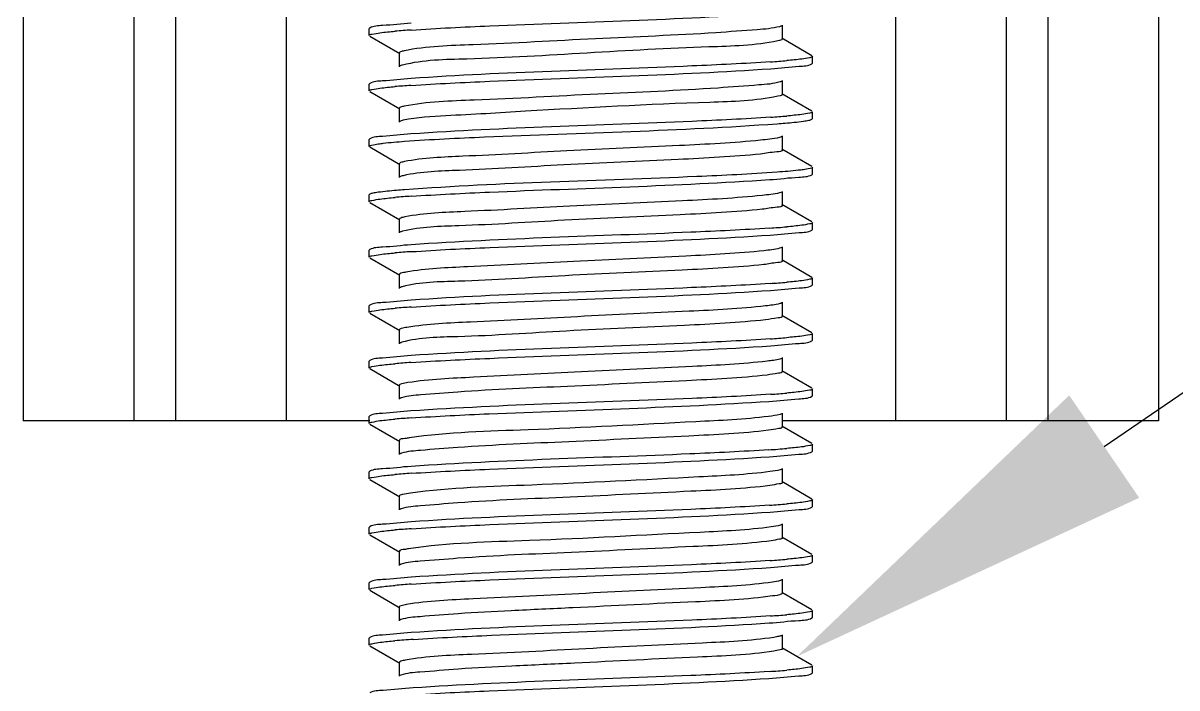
# Model space of a CAD drawing. Extents: x -409572 to -157272, y 600795 to 878326.
# Drawn here: x -397030.8 to -396720.7, y 819273.5 to 819452 of the extents above; entities that cross this region are included whole.
import ezdxf

# ---------------------------------------------------------------- set-up
doc = ezdxf.new("R2010")
doc.units = 0
doc.header["$LTSCALE"] = 1000
doc.header["$MEASUREMENT"] = 0
doc.layers.get('0').update_dxf_attribs({"linetype": 'CONTINUOUS'})

msp = doc.modelspace()

# ---------------------------------------------------------------- linework, layer by layer
at = {"linetype": 'CONTINUOUS'}
for p, q in [((-397030.76, 822308.34), (-397030.76, 819345.2)), ((-397000.99, 822308.34), (-397000.99, 819345.2)), ((-396989.83, 822308.34), (-396989.83, 819345.2)), ((-396960.07, 822308.34), (-396960.07, 819345.2)), ((-396796.35, 822308.34), (-396796.35, 819345.2)), ((-396766.59, 822308.34), (-396766.59, 819345.2)), ((-396755.43, 822308.34), (-396755.43, 819345.2)), ((-396725.66, 822308.34), (-396725.66, 819345.2)), ((-396826.73, 819447.74), (-396826.73, 819451.46)), ((-396937.6, 819450.69), (-396937.74, 819450.53)), ((-396937.74, 819448.67), (-396937.74, 819450.53)), ((-396937.74, 819448.67), (-396937.74, 819450.53)), ((-396937.6, 819448.51), (-396929.52, 819443.83)), ((-396818.82, 819443.25), (-396826.9, 819447.93)), ((-396827.52, 819447.33), (-396828, 819447.21)), ((-396929.69, 819444.02), (-396929.69, 819440.3)), ((-396818.68, 819441.23), (-396818.68, 819443.09)), ((-396818.68, 819441.23), (-396818.68, 819443.09)), ((-396818.82, 819441.07), (-396818.68, 819441.23)), ((-396937.6, 819435.81), (-396937.74, 819435.65)), ((-396937.74, 819433.79), (-396937.74, 819435.65)), ((-396937.74, 819433.79), (-396937.74, 819435.65)), ((-396826.73, 819432.86), (-396826.73, 819436.58)), ((-396937.6, 819433.62), (-396929.52, 819428.95)), ((-396827.35, 819432.49), (-396827.98, 819432.34)), ((-396818.82, 819428.37), (-396826.9, 819433.05)), ((-396929.69, 819429.14), (-396929.69, 819425.42)), ((-396818.82, 819426.18), (-396818.68, 819426.35)), ((-396818.68, 819426.35), (-396818.68, 819428.21)), ((-396818.68, 819426.35), (-396818.68, 819428.21)), ((-396937.6, 819420.93), (-396937.74, 819420.77)), ((-396937.74, 819418.9), (-396937.74, 819420.77)), ((-396937.74, 819418.9), (-396937.74, 819420.77)), ((-396826.73, 819417.97), (-396826.73, 819421.7)), ((-396937.6, 819418.74), (-396929.52, 819414.07)), ((-396818.82, 819413.49), (-396826.9, 819418.16)), ((-396929.69, 819414.25), (-396929.69, 819410.53)), ((-396818.82, 819411.3), (-396818.68, 819411.46)), ((-396818.68, 819411.46), (-396818.68, 819413.32)), ((-396818.68, 819411.46), (-396818.68, 819413.32)), ((-396937.6, 819406.05), (-396937.74, 819405.88)), ((-396937.74, 819404.02), (-396937.74, 819405.88)), ((-396937.74, 819404.02), (-396937.74, 819405.88)), ((-396826.73, 819403.09), (-396826.73, 819406.81)), ((-396937.6, 819403.86), (-396929.52, 819399.18)), ((-396818.82, 819398.6), (-396826.9, 819403.28)), ((-396929.69, 819399.37), (-396929.69, 819395.65)), ((-396818.68, 819396.58), (-396818.68, 819398.44)), ((-396818.68, 819396.58), (-396818.68, 819398.44)), ((-396818.82, 819396.42), (-396818.68, 819396.58)), ((-396937.6, 819391.16), (-396937.74, 819391)), ((-396937.74, 819389.14), (-396937.74, 819391)), ((-396937.74, 819389.14), (-396937.74, 819391)), ((-396826.73, 819388.21), (-396826.73, 819391.93)), ((-396937.6, 819388.98), (-396929.52, 819384.3)), ((-396818.82, 819383.72), (-396826.9, 819388.4)), ((-396929.69, 819384.49), (-396929.69, 819380.77)), ((-396818.68, 819381.7), (-396818.68, 819383.56)), ((-396818.68, 819381.7), (-396818.68, 819383.56)), ((-396818.82, 819381.53), (-396818.68, 819381.7)), ((-396826.73, 819373.33), (-396826.73, 819377.05)), ((-396937.6, 819376.28), (-396937.74, 819376.12)), ((-396937.74, 819374.26), (-396937.74, 819376.12)), ((-396937.74, 819374.26), (-396937.74, 819376.12)), ((-396937.6, 819374.09), (-396929.52, 819369.42)), ((-396818.82, 819368.84), (-396826.9, 819373.51)), ((-396929.69, 819369.6), (-396929.69, 819365.88)), ((-396818.68, 819366.81), (-396818.68, 819368.67)), ((-396818.68, 819366.81), (-396818.68, 819368.67)), ((-396818.82, 819366.65), (-396818.68, 819366.81)), ((-396937.6, 819361.4), (-396937.74, 819361.23)), ((-396937.74, 819359.37), (-396937.74, 819361.23)), ((-396937.74, 819359.37), (-396937.74, 819361.23)), ((-396826.73, 819358.44), (-396826.73, 819362.16)), ((-396937.6, 819359.21), (-396929.52, 819354.53)), ((-396818.82, 819353.95), (-396826.9, 819358.63)), ((-396929.69, 819354.72), (-396929.69, 819351)), ((-396818.82, 819351.77), (-396818.68, 819351.93)), ((-396818.68, 819351.93), (-396818.68, 819353.79)), ((-396818.68, 819351.93), (-396818.68, 819353.79)), ((-396937.6, 819346.51), (-396937.74, 819346.35)), ((-396937.74, 819344.49), (-396937.74, 819346.35)), ((-396937.74, 819344.49), (-396937.74, 819346.35)), ((-396826.73, 819343.56), (-396826.73, 819347.28)), ((-396937.6, 819345.2), (-397030.76, 819345.2)), ((-396937.6, 819344.33), (-396929.52, 819339.65)), ((-396725.66, 819345.2), (-396826.9, 819345.2)), ((-396818.82, 819339.07), (-396826.9, 819343.75)), ((-396929.69, 819339.84), (-396929.69, 819336.12)), ((-396818.82, 819336.89), (-396818.68, 819337.05)), ((-396818.68, 819337.05), (-396818.68, 819338.91)), ((-396818.68, 819337.05), (-396818.68, 819338.91)), ((-396937.6, 819331.63), (-396937.74, 819331.47)), ((-396937.74, 819329.61), (-396937.74, 819331.47)), ((-396937.74, 819329.61), (-396937.74, 819331.47)), ((-396826.73, 819328.68), (-396826.73, 819332.4)), ((-396937.6, 819329.44), (-396929.52, 819324.77)), ((-396818.82, 819324.19), (-396826.9, 819328.86)), ((-396929.69, 819324.96), (-396929.69, 819321.24)), ((-396818.68, 819322.17), (-396818.68, 819324.03)), ((-396818.68, 819322.17), (-396818.68, 819324.03)), ((-396818.82, 819322), (-396818.68, 819322.17)), ((-396937.6, 819316.75), (-396937.74, 819316.58)), ((-396937.74, 819314.72), (-396937.74, 819316.58)), ((-396937.74, 819314.72), (-396937.74, 819316.58)), ((-396826.73, 819313.79), (-396826.73, 819317.51)), ((-396937.6, 819314.56), (-396929.52, 819309.88)), ((-396818.82, 819309.31), (-396826.9, 819313.98)), ((-396929.69, 819310.07), (-396929.69, 819306.35)), ((-396818.68, 819307.28), (-396818.68, 819309.14)), ((-396818.68, 819307.28), (-396818.68, 819309.14)), ((-396818.82, 819307.12), (-396818.68, 819307.28)), ((-396826.73, 819298.91), (-396826.73, 819302.63)), ((-396937.6, 819301.86), (-396937.74, 819301.7)), ((-396937.74, 819299.84), (-396937.74, 819301.7)), ((-396937.74, 819299.84), (-396937.74, 819301.7)), ((-396937.6, 819299.68), (-396929.52, 819295)), ((-396818.82, 819294.42), (-396826.9, 819299.1)), ((-396929.69, 819295.19), (-396929.69, 819291.47)), ((-396818.68, 819292.4), (-396818.68, 819294.26)), ((-396818.68, 819292.4), (-396818.68, 819294.26)), ((-396929.22, 819291.79), (-396929.52, 819291.66)), ((-396818.82, 819292.24), (-396818.68, 819292.4)), ((-396937.6, 819286.98), (-396937.74, 819286.82)), ((-396937.74, 819284.96), (-396937.74, 819286.82)), ((-396937.74, 819284.96), (-396937.74, 819286.82)), ((-396826.73, 819284.03), (-396826.73, 819287.75)), ((-396937.6, 819284.79), (-396929.52, 819280.12)), ((-396818.82, 819279.54), (-396826.9, 819284.22)), ((-396929.69, 819280.31), (-396929.69, 819276.59)), ((-396818.82, 819277.35), (-396818.68, 819277.52)), ((-396818.68, 819277.52), (-396818.68, 819279.38)), ((-396818.68, 819277.52), (-396818.68, 819279.38)), ((-396929.25, 819276.89), (-396929.52, 819276.77))]:
    msp.add_line(p, q, dxfattribs=at)
msp.add_lwpolyline([(-396740.28, 819338.28), (-396297.63, 819640.6)])
for centre, radius, start, end in [((-396909.4, 819194.71), 256.01, 93.8318, 94.8034), ((-396847, 819696.78), 255.74, 273.8333, 274.8048), ((-396909.46, 819180.59), 255.25, 93.84, 94.8036), ((-396846.94, 819681.15), 254.99, 273.8425, 274.8038), ((-396909.38, 819149.83), 256.25, 93.8293, 94.8034), ((-396847.33, 819656.18), 259.8, 273.7884, 274.8061), ((-396909.37, 819134.84), 256.35, 93.8282, 94.8033), ((-396847.13, 819638.87), 257.36, 273.8148, 274.8057), ((-396909.39, 819120.28), 256.03, 93.8316, 94.8034), ((-396847.01, 819622.4), 255.77, 273.8328, 274.8049), ((-396909.45, 819106.15), 255.28, 93.8397, 94.8036), ((-396846.95, 819606.75), 255.01, 273.8424, 274.8038), ((-396909.43, 819090.97), 255.57, 93.8365, 94.8036), ((-396847.59, 819599.92), 263.08, 273.7545, 274.8058), ((-396909.38, 819075.42), 256.24, 93.8295, 94.8034), ((-396847.34, 819581.86), 259.9, 273.7874, 274.8061), ((-396909.37, 819060.42), 256.35, 93.8282, 94.8033), ((-396847.14, 819564.52), 257.43, 273.8141, 274.8057), ((-396909.39, 819045.85), 256.04, 93.8315, 94.8034), ((-396847.01, 819548.02), 255.81, 273.8323, 274.8049), ((-396908.7, 819022.22), 264.82, 93.7375, 94.8047), ((-396847.5, 819539.33), 262.03, 273.7646, 274.8065)]:
    msp.add_arc(centre, radius, start, end, dxfattribs=at)
for points, knots in [([(-396926.5, 819450.15), (-396919.45, 819450.63), (-396887.26, 819452.18), (-396855.02, 819452.92), (-396829.91, 819454.63)], [0, 0, 0, 0, 0.219209, 1, 1, 1, 1]), ([(-396926.48, 819452.01), (-396929.06, 819451.84), (-396932.66, 819451.34), (-396936.6, 819451.27), (-396937.6, 819450.69)], [0, 0, 0, 0, 0.69034, 1, 1, 1, 1]), ([(-396827.52, 819451.05), (-396829.46, 819450.53), (-396835.23, 819450.11), (-396851.67, 819448.84), (-396877.19, 819447.93), (-396905.02, 819446.19), (-396922.32, 819445.81), (-396928.41, 819444.55)], [0, 0, 0, 0, 0.059564, 0.170353, 0.490239, 0.815661, 1, 1, 1, 1]), ([(-396826.9, 819451.27), (-396826.98, 819451.23), (-396827.18, 819451.14), (-396827.4, 819451.08), (-396827.52, 819451.05)], [0, 0, 0, 0, 0.417288, 1, 1, 1, 1]), ([(-396937.74, 819448.67), (-396937.74, 819448.94), (-396936.31, 819449.12), (-396935.59, 819449.32), (-396934.87, 819449.41)], [0, 0, 0, 0, 0.271519, 1, 1, 1, 1]), ([(-396828, 819447.21), (-396834.05, 819445.95), (-396851.28, 819445.55), (-396879.09, 819444.03), (-396906.45, 819442.27), (-396923.21, 819442.15), (-396928.83, 819440.73)], [0, 0, 0, 0, 0.183514, 0.508051, 0.828043, 1, 1, 1, 1]), ([(-396826.74, 819447.74), (-396826.74, 819447.65), (-396827.06, 819447.45), (-396827.32, 819447.38), (-396827.52, 819447.33)], [0, 0, 0, 0, 0.313757, 1, 1, 1, 1]), ([(-396928.41, 819444.55), (-396928.73, 819444.48), (-396929.11, 819444.39), (-396929.68, 819444.16), (-396929.68, 819444.02)], [0, 0, 0, 0, 0.705452, 1, 1, 1, 1]), ([(-396818.68, 819443.09), (-396818.68, 819442.82), (-396820.1, 819442.64), (-396820.81, 819442.45), (-396821.53, 819442.35)], [0, 0, 0, 0, 0.271625, 1, 1, 1, 1]), ([(-396928.83, 819440.73), (-396928.97, 819440.7), (-396929.2, 819440.63), (-396929.43, 819440.54), (-396929.52, 819440.49)], [0, 0, 0, 0, 0.587032, 1, 1, 1, 1]), ([(-396926.55, 819435.26), (-396919.5, 819435.74), (-396887.26, 819437.3), (-396854.99, 819438.04), (-396829.86, 819439.75)], [0, 0, 0, 0, 0.219118, 1, 1, 1, 1]), ([(-396829.91, 819441.61), (-396836.96, 819441.13), (-396869.16, 819439.58), (-396901.39, 819438.84), (-396926.5, 819437.13)], [0, 0, 0, 0, 0.219183, 1, 1, 1, 1]), ([(-396829.86, 819439.75), (-396827.3, 819439.93), (-396823.72, 819440.42), (-396819.82, 819440.49), (-396818.82, 819441.07)], [0, 0, 0, 0, 0.690194, 1, 1, 1, 1]), ([(-396926.5, 819437.13), (-396929.07, 819436.95), (-396932.67, 819436.45), (-396936.6, 819436.39), (-396937.6, 819435.81)], [0, 0, 0, 0, 0.690307, 1, 1, 1, 1]), ([(-396827.35, 819436.21), (-396829.19, 819435.66), (-396834.83, 819435.28), (-396851.09, 819433.96), (-396876.68, 819433.08), (-396904.7, 819431.32), (-396922.19, 819430.94), (-396928.36, 819429.67)], [0, 0, 0, 0, 0.056727, 0.165723, 0.485276, 0.813183, 1, 1, 1, 1]), ([(-396826.9, 819436.39), (-396826.96, 819436.35), (-396827.11, 819436.29), (-396827.26, 819436.24), (-396827.35, 819436.21)], [0, 0, 0, 0, 0.430302, 1, 1, 1, 1]), ([(-396937.74, 819433.79), (-396937.74, 819434.06), (-396936.32, 819434.24), (-396935.6, 819434.43), (-396934.88, 819434.52)], [0, 0, 0, 0, 0.271583, 1, 1, 1, 1]), ([(-396826.74, 819432.86), (-396826.74, 819432.78), (-396826.98, 819432.6), (-396827.19, 819432.54), (-396827.35, 819432.49)], [0, 0, 0, 0, 0.324978, 1, 1, 1, 1]), ([(-396928.36, 819429.67), (-396928.7, 819429.61), (-396929.09, 819429.52), (-396929.68, 819429.28), (-396929.68, 819429.14)], [0, 0, 0, 0, 0.706285, 1, 1, 1, 1]), ([(-396827.98, 819432.34), (-396833.95, 819431.08), (-396856.74, 819430.51), (-396886.42, 819428.9), (-396913.84, 819427.22), (-396924.88, 819426.75), (-396928.63, 819425.9)], [0, 0, 0, 0, 0.181467, 0.673532, 0.885685, 1, 1, 1, 1]), ([(-396829.86, 819426.73), (-396836.91, 819426.25), (-396869.14, 819424.7), (-396901.41, 819423.95), (-396926.55, 819422.24)], [0, 0, 0, 0, 0.219053, 1, 1, 1, 1]), ([(-396818.68, 819428.21), (-396818.68, 819427.94), (-396820.1, 819427.76), (-396820.82, 819427.56), (-396821.53, 819427.47)], [0, 0, 0, 0, 0.271614, 1, 1, 1, 1]), ([(-396928.63, 819425.9), (-396928.81, 819425.85), (-396929.12, 819425.78), (-396929.41, 819425.67), (-396929.52, 819425.6)], [0, 0, 0, 0, 0.59783, 1, 1, 1, 1]), ([(-396928.29, 819420.26), (-396921.12, 819420.79), (-396887.75, 819422.41), (-396854.34, 819423.07), (-396828.19, 819424.99)], [0, 0, 0, 0, 0.215143, 1, 1, 1, 1]), ([(-396828.19, 819424.99), (-396827.47, 819425.04), (-396825.1, 819425.23), (-396822.74, 819425.44), (-396821.11, 819425.67)], [0, 0, 0, 0, 0.307391, 1, 1, 1, 1]), ([(-396821.11, 819425.67), (-396820.61, 819425.74), (-396819.85, 819425.87), (-396819.06, 819426.04), (-396818.82, 819426.18)], [0, 0, 0, 0, 0.643386, 1, 1, 1, 1]), ([(-396926.55, 819422.24), (-396929.11, 819422.07), (-396932.69, 819421.57), (-396936.6, 819421.5), (-396937.6, 819420.93)], [0, 0, 0, 0, 0.690231, 1, 1, 1, 1]), ([(-396935.33, 819419.58), (-396934.88, 819419.64), (-396932.54, 819419.93), (-396930.19, 819420.12), (-396928.29, 819420.26)], [0, 0, 0, 0, 0.191293, 1, 1, 1, 1]), ([(-396832.62, 819420.55), (-396839.86, 819419.83), (-396857.21, 819418.94), (-396883.91, 819417.8), (-396908.5, 819416.33), (-396923.16, 819415.83), (-396928.31, 819414.8)], [0, 0, 0, 0, 0.227541, 0.543602, 0.835698, 1, 1, 1, 1]), ([(-396826.9, 819421.51), (-396827.1, 819421.39), (-396829, 819420.88), (-396830.93, 819420.72), (-396832.62, 819420.55)], [0, 0, 0, 0, 0.122661, 1, 1, 1, 1]), ([(-396937.74, 819418.9), (-396937.74, 819419.14), (-396936.56, 819419.34), (-396935.94, 819419.5), (-396935.33, 819419.58)], [0, 0, 0, 0, 0.274522, 1, 1, 1, 1]), ([(-396826.74, 819417.97), (-396826.73, 819417.44), (-396829.77, 819417.43), (-396831.15, 819416.98), (-396832.62, 819416.83)], [0, 0, 0, 0, 0.265215, 1, 1, 1, 1]), ([(-396928.31, 819414.8), (-396928.66, 819414.73), (-396929.06, 819414.64), (-396929.68, 819414.4), (-396929.68, 819414.25)], [0, 0, 0, 0, 0.707378, 1, 1, 1, 1]), ([(-396832.62, 819416.83), (-396839.98, 819416.1), (-396857.6, 819415.2), (-396884.61, 819414.08), (-396909.17, 819412.49), (-396923.72, 819412.15), (-396928.66, 819411.01)], [0, 0, 0, 0, 0.230468, 0.550002, 0.841978, 1, 1, 1, 1]), ([(-396928.66, 819411.01), (-396928.83, 819410.97), (-396929.13, 819410.89), (-396929.42, 819410.78), (-396929.52, 819410.72)], [0, 0, 0, 0, 0.596305, 1, 1, 1, 1]), ([(-396828.19, 819411.97), (-396835.37, 819411.44), (-396868.74, 819409.81), (-396902.15, 819409.16), (-396928.29, 819407.24)], [0, 0, 0, 0, 0.215512, 1, 1, 1, 1]), ([(-396830.16, 819409.97), (-396827.54, 819410.14), (-396823.86, 819410.65), (-396819.84, 819410.71), (-396818.82, 819411.3)], [0, 0, 0, 0, 0.690713, 1, 1, 1, 1]), ([(-396821.11, 819412.64), (-396821.56, 819412.58), (-396823.92, 819412.29), (-396826.28, 819412.11), (-396828.19, 819411.97)], [0, 0, 0, 0, 0.19142, 1, 1, 1, 1]), ([(-396818.68, 819413.32), (-396818.68, 819413.09), (-396819.87, 819412.89), (-396820.5, 819412.73), (-396821.11, 819412.64)], [0, 0, 0, 0, 0.274354, 1, 1, 1, 1]), ([(-396926.49, 819405.5), (-396919.47, 819405.98), (-396887.36, 819407.53), (-396855.21, 819408.28), (-396830.16, 819409.97)], [0, 0, 0, 0, 0.218853, 1, 1, 1, 1]), ([(-396937.74, 819404.02), (-396937.74, 819404.29), (-396936.31, 819404.47), (-396935.59, 819404.67), (-396934.87, 819404.76)], [0, 0, 0, 0, 0.271499, 1, 1, 1, 1]), ([(-396935.33, 819406.56), (-396935.83, 819406.49), (-396936.58, 819406.36), (-396937.36, 819406.18), (-396937.6, 819406.05)], [0, 0, 0, 0, 0.643038, 1, 1, 1, 1]), ([(-396928.29, 819407.24), (-396929.01, 819407.18), (-396931.36, 819407), (-396933.71, 819406.79), (-396935.33, 819406.56)], [0, 0, 0, 0, 0.307528, 1, 1, 1, 1]), ([(-396832.15, 819405.72), (-396839.27, 819404.98), (-396856.52, 819404.1), (-396883.2, 819402.93), (-396908.02, 819401.49), (-396922.89, 819400.96), (-396928.17, 819399.95)], [0, 0, 0, 0, 0.223225, 0.538318, 0.832334, 1, 1, 1, 1]), ([(-396826.9, 819406.62), (-396827.09, 819406.51), (-396828.83, 819406.03), (-396830.6, 819405.88), (-396832.15, 819405.72)], [0, 0, 0, 0, 0.124823, 1, 1, 1, 1]), ([(-396832.15, 819402), (-396839.48, 819401.24), (-396857.21, 819400.34), (-396884.44, 819399.22), (-396909.2, 819397.56), (-396923.89, 819397.31), (-396928.79, 819396.09)], [0, 0, 0, 0, 0.228361, 0.549652, 0.8435, 1, 1, 1, 1]), ([(-396826.73, 819403.09), (-396826.73, 819402.6), (-396829.52, 819402.54), (-396830.8, 819402.13), (-396832.15, 819402)], [0, 0, 0, 0, 0.265945, 1, 1, 1, 1]), ([(-396928.17, 819399.95), (-396928.56, 819399.87), (-396928.99, 819399.77), (-396929.68, 819399.53), (-396929.68, 819399.37)], [0, 0, 0, 0, 0.710122, 1, 1, 1, 1]), ([(-396818.68, 819398.44), (-396818.68, 819398.17), (-396820.11, 819397.99), (-396820.84, 819397.79), (-396821.56, 819397.7)], [0, 0, 0, 0, 0.271419, 1, 1, 1, 1]), ([(-396928.79, 819396.09), (-396928.94, 819396.06), (-396929.19, 819395.99), (-396929.43, 819395.89), (-396929.52, 819395.84)], [0, 0, 0, 0, 0.588945, 1, 1, 1, 1]), ([(-396830.16, 819396.94), (-396837.22, 819396.47), (-396869.33, 819394.93), (-396901.48, 819394.18), (-396926.49, 819392.48)], [0, 0, 0, 0, 0.220125, 1, 1, 1, 1]), ([(-396830.01, 819395.09), (-396827.42, 819395.27), (-396823.79, 819395.77), (-396819.83, 819395.84), (-396818.82, 819396.42)], [0, 0, 0, 0, 0.690466, 1, 1, 1, 1]), ([(-396926.49, 819392.48), (-396929.06, 819392.3), (-396932.67, 819391.81), (-396936.6, 819391.74), (-396937.6, 819391.16)], [0, 0, 0, 0, 0.69033, 1, 1, 1, 1]), ([(-396926.48, 819390.62), (-396919.45, 819391.1), (-396887.29, 819392.65), (-396855.09, 819393.39), (-396830.01, 819395.09)], [0, 0, 0, 0, 0.219119, 1, 1, 1, 1]), ([(-396937.74, 819389.14), (-396937.74, 819389.41), (-396936.31, 819389.59), (-396935.59, 819389.78), (-396934.86, 819389.88)], [0, 0, 0, 0, 0.271491, 1, 1, 1, 1]), ([(-396831.7, 819390.88), (-396838.67, 819390.13), (-396855.73, 819389.27), (-396882.29, 819388.08), (-396907.34, 819386.68), (-396922.45, 819386.08), (-396927.91, 819385.11)], [0, 0, 0, 0, 0.218113, 0.531271, 0.827228, 1, 1, 1, 1]), ([(-396826.9, 819391.74), (-396827.08, 819391.64), (-396828.66, 819391.18), (-396830.28, 819391.03), (-396831.7, 819390.88)], [0, 0, 0, 0, 0.127123, 1, 1, 1, 1]), ([(-396831.7, 819387.16), (-396838.99, 819386.38), (-396856.8, 819385.48), (-396884.23, 819384.36), (-396909.19, 819382.62), (-396924.02, 819382.47), (-396928.89, 819381.18)], [0, 0, 0, 0, 0.225996, 0.548844, 0.844625, 1, 1, 1, 1]), ([(-396826.73, 819388.21), (-396826.73, 819387.75), (-396829.28, 819387.66), (-396830.46, 819387.29), (-396831.7, 819387.16)], [0, 0, 0, 0, 0.266757, 1, 1, 1, 1]), ([(-396927.91, 819385.11), (-396928.36, 819385.03), (-396928.86, 819384.92), (-396929.68, 819384.67), (-396929.69, 819384.49)], [0, 0, 0, 0, 0.714571, 1, 1, 1, 1]), ([(-396818.68, 819383.56), (-396818.68, 819383.29), (-396820.1, 819383.11), (-396820.82, 819382.91), (-396821.54, 819382.82)], [0, 0, 0, 0, 0.271559, 1, 1, 1, 1]), ([(-396928.89, 819381.18), (-396929.02, 819381.15), (-396929.23, 819381.09), (-396929.44, 819381), (-396929.52, 819380.96)], [0, 0, 0, 0, 0.582235, 1, 1, 1, 1]), ([(-396926.5, 819375.74), (-396919.45, 819376.21), (-396887.26, 819377.77), (-396855.02, 819378.51), (-396829.91, 819380.22)], [0, 0, 0, 0, 0.219209, 1, 1, 1, 1]), ([(-396830.01, 819382.07), (-396837.06, 819381.59), (-396869.22, 819380.05), (-396901.42, 819379.3), (-396926.48, 819377.6)], [0, 0, 0, 0, 0.219548, 1, 1, 1, 1]), ([(-396829.91, 819380.22), (-396827.34, 819380.39), (-396823.74, 819380.89), (-396819.82, 819380.96), (-396818.82, 819381.53)], [0, 0, 0, 0, 0.690293, 1, 1, 1, 1]), ([(-396926.48, 819377.6), (-396929.06, 819377.42), (-396932.66, 819376.92), (-396936.6, 819376.86), (-396937.6, 819376.28)], [0, 0, 0, 0, 0.69034, 1, 1, 1, 1]), ([(-396826.9, 819376.86), (-396827.06, 819376.76), (-396828.5, 819376.33), (-396829.98, 819376.19), (-396831.26, 819376.05)], [0, 0, 0, 0, 0.129618, 1, 1, 1, 1]), ([(-396937.74, 819374.26), (-396937.74, 819374.53), (-396936.31, 819374.7), (-396935.59, 819374.9), (-396934.87, 819374.99)], [0, 0, 0, 0, 0.271518, 1, 1, 1, 1]), ([(-396831.26, 819376.05), (-396838.08, 819375.28), (-396854.94, 819374.43), (-396881.38, 819373.22), (-396906.64, 819371.86), (-396921.99, 819371.21), (-396927.64, 819370.28)], [0, 0, 0, 0, 0.213019, 0.524248, 0.822139, 1, 1, 1, 1]), ([(-396831.26, 819372.32), (-396838.51, 819371.51), (-396856.37, 819370.62), (-396883.98, 819369.51), (-396909.14, 819367.69), (-396924.12, 819367.63), (-396928.98, 819366.28)], [0, 0, 0, 0, 0.223404, 0.547643, 0.845414, 1, 1, 1, 1]), ([(-396826.73, 819373.33), (-396826.73, 819372.91), (-396829.04, 819372.78), (-396830.13, 819372.45), (-396831.26, 819372.32)], [0, 0, 0, 0, 0.267771, 1, 1, 1, 1]), ([(-396927.64, 819370.28), (-396928.15, 819370.19), (-396928.71, 819370.06), (-396929.68, 819369.81), (-396929.69, 819369.6)], [0, 0, 0, 0, 0.718256, 1, 1, 1, 1]), ([(-396818.68, 819368.67), (-396818.68, 819368.41), (-396820.1, 819368.23), (-396820.81, 819368.03), (-396821.53, 819367.94)], [0, 0, 0, 0, 0.271624, 1, 1, 1, 1]), ([(-396928.98, 819366.28), (-396929.08, 819366.25), (-396929.27, 819366.19), (-396929.45, 819366.11), (-396929.52, 819366.07)], [0, 0, 0, 0, 0.57614, 1, 1, 1, 1]), ([(-396926.55, 819360.85), (-396919.49, 819361.33), (-396887.26, 819362.88), (-396854.99, 819363.62), (-396829.86, 819365.34)], [0, 0, 0, 0, 0.219123, 1, 1, 1, 1]), ([(-396829.91, 819367.2), (-396836.96, 819366.72), (-396869.16, 819365.17), (-396901.39, 819364.42), (-396926.5, 819362.71)], [0, 0, 0, 0, 0.219191, 1, 1, 1, 1]), ([(-396829.86, 819365.34), (-396827.3, 819365.51), (-396823.72, 819366.01), (-396819.82, 819366.08), (-396818.82, 819366.65)], [0, 0, 0, 0, 0.690195, 1, 1, 1, 1]), ([(-396926.5, 819362.71), (-396929.07, 819362.54), (-396932.67, 819362.04), (-396936.6, 819361.97), (-396937.6, 819361.4)], [0, 0, 0, 0, 0.690309, 1, 1, 1, 1]), ([(-396830.85, 819361.21), (-396837.5, 819360.43), (-396854.17, 819359.6), (-396880.46, 819358.37), (-396905.93, 819357.03), (-396921.51, 819356.34), (-396927.34, 819355.44)], [0, 0, 0, 0, 0.207939, 0.517244, 0.817064, 1, 1, 1, 1]), ([(-396826.9, 819361.97), (-396827.05, 819361.89), (-396828.35, 819361.48), (-396829.69, 819361.35), (-396830.85, 819361.21)], [0, 0, 0, 0, 0.132296, 1, 1, 1, 1]), ([(-396937.74, 819359.37), (-396937.74, 819359.64), (-396936.32, 819359.82), (-396935.6, 819360.02), (-396934.88, 819360.11)], [0, 0, 0, 0, 0.271581, 1, 1, 1, 1]), ([(-396826.73, 819358.44), (-396826.73, 819358.06), (-396828.82, 819357.9), (-396829.82, 819357.61), (-396830.85, 819357.49)], [0, 0, 0, 0, 0.268974, 1, 1, 1, 1]), ([(-396927.34, 819355.44), (-396927.93, 819355.35), (-396928.55, 819355.2), (-396929.68, 819354.95), (-396929.69, 819354.72)], [0, 0, 0, 0, 0.721341, 1, 1, 1, 1]), ([(-396830.85, 819357.49), (-396838.04, 819356.64), (-396855.95, 819355.81), (-396883.64, 819354.42), (-396907.48, 819353.47), (-396922.28, 819352.26), (-396927.37, 819351.87), (-396929.05, 819351.37)], [0, 0, 0, 0, 0.220594, 0.546057, 0.845846, 0.946724, 1, 1, 1, 1]), ([(-396829.86, 819352.32), (-396836.91, 819351.84), (-396869.14, 819350.28), (-396901.41, 819349.54), (-396926.55, 819347.83)], [0, 0, 0, 0, 0.219054, 1, 1, 1, 1]), ([(-396818.68, 819353.79), (-396818.68, 819353.52), (-396820.1, 819353.34), (-396820.82, 819353.15), (-396821.53, 819353.06)], [0, 0, 0, 0, 0.271616, 1, 1, 1, 1]), ([(-396929.05, 819351.37), (-396929.14, 819351.35), (-396929.3, 819351.29), (-396929.46, 819351.23), (-396929.52, 819351.19)], [0, 0, 0, 0, 0.570618, 1, 1, 1, 1]), ([(-396926.53, 819345.97), (-396919.54, 819346.44), (-396887.48, 819347.99), (-396855.39, 819348.75), (-396830.36, 819350.42)], [0, 0, 0, 0, 0.218385, 1, 1, 1, 1]), ([(-396830.36, 819350.42), (-396827.69, 819350.6), (-396823.94, 819351.12), (-396819.86, 819351.17), (-396818.82, 819351.77)], [0, 0, 0, 0, 0.691024, 1, 1, 1, 1]), ([(-396926.55, 819347.83), (-396929.11, 819347.65), (-396932.69, 819347.16), (-396936.6, 819347.09), (-396937.6, 819346.51)], [0, 0, 0, 0, 0.690234, 1, 1, 1, 1]), ([(-396830.45, 819346.37), (-396836.95, 819345.57), (-396858.53, 819344.54), (-396890.68, 819342.72), (-396916.46, 819342.13), (-396927.02, 819340.6)], [0, 0, 0, 0, 0.202876, 0.669154, 1, 1, 1, 1]), ([(-396826.9, 819347.09), (-396827.04, 819347.01), (-396828.2, 819346.63), (-396829.41, 819346.5), (-396830.45, 819346.37)], [0, 0, 0, 0, 0.135193, 1, 1, 1, 1]), ([(-396937.74, 819344.49), (-396937.74, 819344.76), (-396936.32, 819344.94), (-396935.6, 819345.13), (-396934.88, 819345.23)], [0, 0, 0, 0, 0.271558, 1, 1, 1, 1]), ([(-396830.45, 819342.65), (-396837.57, 819341.78), (-396855.51, 819340.96), (-396883.33, 819339.54), (-396907.41, 819338.6), (-396922.33, 819337.36), (-396927.44, 819336.98), (-396929.1, 819336.47)], [0, 0, 0, 0, 0.217625, 0.544216, 0.8461, 0.947285, 1, 1, 1, 1]), ([(-396826.73, 819343.56), (-396826.73, 819343.21), (-396828.6, 819343.03), (-396829.52, 819342.77), (-396830.45, 819342.65)], [0, 0, 0, 0, 0.270415, 1, 1, 1, 1]), ([(-396927.02, 819340.6), (-396927.41, 819340.55), (-396928.16, 819340.33), (-396929.68, 819340.38), (-396929.69, 819339.84)], [0, 0, 0, 0, 0.421667, 1, 1, 1, 1]), ([(-396929.1, 819336.47), (-396929.18, 819336.45), (-396929.33, 819336.4), (-396929.47, 819336.34), (-396929.52, 819336.31)], [0, 0, 0, 0, 0.565619, 1, 1, 1, 1]), ([(-396830.36, 819337.4), (-396837.43, 819336.93), (-396869.49, 819335.39), (-396901.59, 819334.64), (-396926.53, 819332.94)], [0, 0, 0, 0, 0.220924, 1, 1, 1, 1]), ([(-396830.17, 819335.55), (-396827.54, 819335.73), (-396823.86, 819336.24), (-396819.84, 819336.3), (-396818.82, 819336.89)], [0, 0, 0, 0, 0.690723, 1, 1, 1, 1]), ([(-396818.68, 819338.91), (-396818.68, 819338.63), (-396820.13, 819338.46), (-396820.87, 819338.26), (-396821.6, 819338.16)], [0, 0, 0, 0, 0.271198, 1, 1, 1, 1]), ([(-396926.49, 819331.09), (-396919.47, 819331.56), (-396887.37, 819333.11), (-396855.22, 819333.86), (-396830.17, 819335.55)], [0, 0, 0, 0, 0.218842, 1, 1, 1, 1]), ([(-396937.74, 819329.61), (-396937.74, 819329.88), (-396936.31, 819330.06), (-396935.59, 819330.25), (-396934.87, 819330.35)], [0, 0, 0, 0, 0.2715, 1, 1, 1, 1]), ([(-396926.53, 819332.94), (-396929.09, 819332.77), (-396932.69, 819332.27), (-396936.6, 819332.2), (-396937.6, 819331.63)], [0, 0, 0, 0, 0.690263, 1, 1, 1, 1]), ([(-396830.08, 819331.54), (-396836.41, 819330.72), (-396857.79, 819329.71), (-396889.95, 819327.9), (-396915.9, 819327.24), (-396926.68, 819325.77)], [0, 0, 0, 0, 0.197813, 0.662661, 1, 1, 1, 1]), ([(-396826.9, 819332.21), (-396827.03, 819332.13), (-396828.07, 819331.78), (-396829.15, 819331.66), (-396830.08, 819331.54)], [0, 0, 0, 0, 0.13831, 1, 1, 1, 1]), ([(-396830.08, 819327.82), (-396837.12, 819326.9), (-396855.07, 819326.12), (-396883.01, 819324.66), (-396907.32, 819323.74), (-396922.36, 819322.47), (-396927.5, 819322.1), (-396929.15, 819321.58)], [0, 0, 0, 0, 0.214495, 0.542113, 0.846143, 0.947723, 1, 1, 1, 1]), ([(-396826.73, 819328.68), (-396826.73, 819328.36), (-396828.4, 819328.16), (-396829.24, 819327.93), (-396830.08, 819327.82)], [0, 0, 0, 0, 0.272046, 1, 1, 1, 1]), ([(-396926.68, 819325.77), (-396927.43, 819325.67), (-396928.2, 819325.46), (-396929.69, 819325.24), (-396929.69, 819324.96)], [0, 0, 0, 0, 0.726158, 1, 1, 1, 1]), ([(-396818.68, 819324.03), (-396818.68, 819323.75), (-396820.11, 819323.58), (-396820.84, 819323.38), (-396821.56, 819323.29)], [0, 0, 0, 0, 0.271414, 1, 1, 1, 1]), ([(-396929.15, 819321.58), (-396929.22, 819321.55), (-396929.35, 819321.51), (-396929.47, 819321.45), (-396929.52, 819321.42)], [0, 0, 0, 0, 0.561102, 1, 1, 1, 1]), ([(-396830.17, 819322.53), (-396837.23, 819322.05), (-396869.34, 819320.51), (-396901.48, 819319.76), (-396926.49, 819318.06)], [0, 0, 0, 0, 0.220148, 1, 1, 1, 1]), ([(-396830.02, 819320.68), (-396827.42, 819320.85), (-396823.79, 819321.36), (-396819.83, 819321.42), (-396818.82, 819322)], [0, 0, 0, 0, 0.690473, 1, 1, 1, 1]), ([(-396926.49, 819318.06), (-396929.06, 819317.89), (-396932.67, 819317.39), (-396936.6, 819317.32), (-396937.6, 819316.75)], [0, 0, 0, 0, 0.690329, 1, 1, 1, 1]), ([(-396926.48, 819316.2), (-396919.45, 819316.68), (-396887.29, 819318.23), (-396855.1, 819318.98), (-396830.02, 819320.68)], [0, 0, 0, 0, 0.219113, 1, 1, 1, 1]), ([(-396937.74, 819314.72), (-396937.74, 819315), (-396936.31, 819315.17), (-396935.59, 819315.37), (-396934.86, 819315.46)], [0, 0, 0, 0, 0.27149, 1, 1, 1, 1]), ([(-396829.72, 819316.7), (-396836.06, 819315.83), (-396857.78, 819314.86), (-396890.22, 819312.92), (-396916.47, 819312.42), (-396927.21, 819310.81)], [0, 0, 0, 0, 0.1966, 0.666503, 1, 1, 1, 1]), ([(-396826.9, 819317.33), (-396827.02, 819317.26), (-396827.94, 819316.94), (-396828.9, 819316.82), (-396829.72, 819316.7)], [0, 0, 0, 0, 0.141712, 1, 1, 1, 1]), ([(-396829.72, 819312.98), (-396836.67, 819312.03), (-396854.63, 819311.27), (-396882.67, 819309.78), (-396907.21, 819308.88), (-396922.38, 819307.57), (-396927.55, 819307.22), (-396929.19, 819306.68)], [0, 0, 0, 0, 0.21122, 0.539778, 0.846003, 0.948056, 1, 1, 1, 1]), ([(-396826.73, 819313.79), (-396826.73, 819313.51), (-396828.21, 819313.29), (-396828.97, 819313.09), (-396829.72, 819312.98)], [0, 0, 0, 0, 0.273972, 1, 1, 1, 1]), ([(-396927.21, 819310.81), (-396927.57, 819310.76), (-396928.27, 819310.56), (-396929.69, 819310.58), (-396929.69, 819310.07)], [0, 0, 0, 0, 0.420714, 1, 1, 1, 1]), ([(-396818.68, 819309.14), (-396818.68, 819308.87), (-396820.1, 819308.69), (-396820.82, 819308.5), (-396821.54, 819308.41)], [0, 0, 0, 0, 0.271556, 1, 1, 1, 1]), ([(-396929.19, 819306.68), (-396929.25, 819306.66), (-396929.37, 819306.62), (-396929.48, 819306.57), (-396929.52, 819306.54)], [0, 0, 0, 0, 0.557022, 1, 1, 1, 1]), ([(-396926.5, 819301.32), (-396919.45, 819301.8), (-396887.26, 819303.35), (-396855.02, 819304.09), (-396829.91, 819305.8)], [0, 0, 0, 0, 0.219209, 1, 1, 1, 1]), ([(-396830.02, 819307.66), (-396837.07, 819307.18), (-396869.22, 819305.63), (-396901.42, 819304.89), (-396926.48, 819303.18)], [0, 0, 0, 0, 0.219564, 1, 1, 1, 1]), ([(-396829.91, 819305.8), (-396827.35, 819305.98), (-396823.74, 819306.48), (-396819.82, 819306.54), (-396818.82, 819307.12)], [0, 0, 0, 0, 0.690297, 1, 1, 1, 1]), ([(-396926.48, 819303.18), (-396929.06, 819303.01), (-396932.66, 819302.51), (-396936.6, 819302.44), (-396937.6, 819301.86)], [0, 0, 0, 0, 0.690341, 1, 1, 1, 1]), ([(-396826.9, 819302.44), (-396827.01, 819302.38), (-396827.81, 819302.09), (-396828.66, 819301.97), (-396829.38, 819301.87)], [0, 0, 0, 0, 0.145431, 1, 1, 1, 1]), ([(-396937.74, 819299.84), (-396937.74, 819300.11), (-396936.31, 819300.29), (-396935.59, 819300.49), (-396934.87, 819300.58)], [0, 0, 0, 0, 0.271516, 1, 1, 1, 1]), ([(-396829.38, 819301.87), (-396835.76, 819300.94), (-396852.52, 819300.2), (-396879.35, 819298.88), (-396905.71, 819297.47), (-396921.89, 819296.85), (-396927.8, 819295.83)], [0, 0, 0, 0, 0.19601, 0.509345, 0.817487, 1, 1, 1, 1]), ([(-396829.38, 819298.15), (-396836.24, 819297.15), (-396854.19, 819296.42), (-396877.61, 819295.22), (-396898.85, 819294.21), (-396912.58, 819293.55), (-396922.38, 819292.68), (-396927.59, 819292.35), (-396929.22, 819291.79)], [0, 0, 0, 0, 0.207809, 0.537231, 0.703413, 0.845703, 0.948297, 1, 1, 1, 1]), ([(-396826.73, 819298.91), (-396826.73, 819298.83), (-396827.66, 819298.21), (-396828.54, 819298.27), (-396829.38, 819298.15)], [0, 0, 0, 0, 0.090838, 1, 1, 1, 1]), ([(-396927.8, 819295.83), (-396928.28, 819295.75), (-396928.8, 819295.63), (-396929.69, 819295.38), (-396929.69, 819295.19)], [0, 0, 0, 0, 0.716441, 1, 1, 1, 1]), ([(-396818.68, 819294.26), (-396818.68, 819293.99), (-396820.1, 819293.81), (-396820.81, 819293.62), (-396821.53, 819293.52)], [0, 0, 0, 0, 0.271623, 1, 1, 1, 1]), ([(-396829.91, 819292.78), (-396836.96, 819292.3), (-396869.16, 819290.75), (-396901.39, 819290.01), (-396926.5, 819288.3)], [0, 0, 0, 0, 0.2192, 1, 1, 1, 1]), ([(-396925.96, 819286.47), (-396918.93, 819286.94), (-396887.05, 819288.47), (-396855.12, 819289.23), (-396830.3, 819290.89)], [0, 0, 0, 0, 0.220605, 1, 1, 1, 1]), ([(-396830.3, 819290.89), (-396827.64, 819291.07), (-396823.92, 819291.59), (-396819.85, 819291.64), (-396818.82, 819292.24)], [0, 0, 0, 0, 0.690936, 1, 1, 1, 1]), ([(-396926.5, 819288.3), (-396929.07, 819288.12), (-396932.67, 819287.62), (-396936.6, 819287.56), (-396937.6, 819286.98)], [0, 0, 0, 0, 0.69031, 1, 1, 1, 1]), ([(-396829.06, 819287.03), (-396835.4, 819286.05), (-396852.29, 819285.35), (-396879.37, 819284.01), (-396905.95, 819282.53), (-396922.23, 819281.99), (-396928.08, 819280.9)], [0, 0, 0, 0, 0.193902, 0.509761, 0.820177, 1, 1, 1, 1]), ([(-396826.9, 819287.56), (-396827.13, 819287.42), (-396827.87, 819287.24), (-396828.6, 819287.11), (-396829.06, 819287.03)], [0, 0, 0, 0, 0.364713, 1, 1, 1, 1]), ([(-396937.74, 819284.96), (-396937.74, 819285.24), (-396936.27, 819285.41), (-396935.53, 819285.61), (-396934.79, 819285.71)], [0, 0, 0, 0, 0.271042, 1, 1, 1, 1]), ([(-396826.73, 819284.03), (-396826.74, 819283.8), (-396827.86, 819283.56), (-396828.48, 819283.4), (-396829.06, 819283.31)], [0, 0, 0, 0, 0.278852, 1, 1, 1, 1]), ([(-396928.08, 819280.9), (-396928.49, 819280.82), (-396928.94, 819280.72), (-396929.69, 819280.47), (-396929.69, 819280.31)], [0, 0, 0, 0, 0.712361, 1, 1, 1, 1]), ([(-396829.06, 819283.31), (-396835.82, 819282.27), (-396853.75, 819281.58), (-396877.19, 819280.35), (-396898.62, 819279.34), (-396912.49, 819278.68), (-396922.37, 819277.78), (-396927.63, 819277.47), (-396929.25, 819276.89)], [0, 0, 0, 0, 0.204274, 0.534495, 0.701868, 0.845261, 0.94846, 1, 1, 1, 1]), ([(-396830.3, 819277.87), (-396837.3, 819277.4), (-396869.19, 819275.87), (-396901.11, 819275.11), (-396925.96, 819273.45)], [0, 0, 0, 0, 0.219765, 1, 1, 1, 1]), ([(-396818.68, 819279.38), (-396818.68, 819279.1), (-396820.12, 819278.93), (-396820.85, 819278.73), (-396821.58, 819278.63)], [0, 0, 0, 0, 0.271302, 1, 1, 1, 1]), ([(-396926.53, 819271.55), (-396919.54, 819272.03), (-396887.49, 819273.57), (-396855.39, 819274.33), (-396830.37, 819276.01)], [0, 0, 0, 0, 0.218367, 1, 1, 1, 1]), ([(-396830.37, 819276.01), (-396827.69, 819276.19), (-396823.95, 819276.7), (-396819.86, 819276.76), (-396818.82, 819277.35)], [0, 0, 0, 0, 0.691035, 1, 1, 1, 1]), ([(-396925.96, 819273.45), (-396928.66, 819273.27), (-396932.43, 819272.75), (-396936.55, 819272.7), (-396937.6, 819272.1)], [0, 0, 0, 0, 0.691189, 1, 1, 1, 1])]:
    msp.add_open_spline(points, degree=3, knots=knots, dxfattribs=at)
for points in [[(-396934.87, 819449.41), (-396933.53, 819449.58), (-396932.18, 819449.71), (-396930.83, 819449.82)], [(-396821.53, 819442.35), (-396822.88, 819442.18), (-396824.23, 819442.05), (-396825.58, 819441.94)], [(-396934.88, 819434.52), (-396933.54, 819434.7), (-396932.18, 819434.83), (-396930.83, 819434.94)], [(-396821.53, 819427.47), (-396822.88, 819427.29), (-396824.24, 819427.17), (-396825.59, 819427.05)], [(-396934.87, 819404.76), (-396933.53, 819404.93), (-396932.18, 819405.06), (-396930.83, 819405.17)], [(-396821.56, 819397.7), (-396822.89, 819397.53), (-396824.23, 819397.4), (-396825.56, 819397.29)], [(-396934.86, 819389.88), (-396933.53, 819390.05), (-396932.18, 819390.18), (-396930.83, 819390.29)], [(-396821.54, 819382.82), (-396822.88, 819382.65), (-396824.23, 819382.52), (-396825.57, 819382.41)], [(-396934.87, 819374.99), (-396933.53, 819375.17), (-396932.18, 819375.29), (-396930.83, 819375.41)], [(-396821.53, 819367.94), (-396822.88, 819367.76), (-396824.23, 819367.64), (-396825.58, 819367.52)], [(-396934.88, 819360.11), (-396933.54, 819360.29), (-396932.18, 819360.41), (-396930.83, 819360.53)], [(-396821.53, 819353.06), (-396822.88, 819352.88), (-396824.24, 819352.75), (-396825.59, 819352.64)], [(-396934.88, 819345.23), (-396933.53, 819345.4), (-396932.18, 819345.53), (-396930.83, 819345.64)], [(-396821.6, 819338.16), (-396822.91, 819337.99), (-396824.23, 819337.87), (-396825.55, 819337.76)], [(-396934.87, 819330.35), (-396933.53, 819330.52), (-396932.18, 819330.64), (-396930.83, 819330.76)], [(-396821.56, 819323.29), (-396822.89, 819323.11), (-396824.23, 819322.99), (-396825.56, 819322.88)], [(-396934.86, 819315.46), (-396933.53, 819315.64), (-396932.18, 819315.76), (-396930.83, 819315.88)], [(-396821.54, 819308.41), (-396822.88, 819308.23), (-396824.23, 819308.11), (-396825.57, 819307.99)], [(-396934.87, 819300.58), (-396933.53, 819300.75), (-396932.18, 819300.88), (-396930.83, 819300.99)], [(-396821.53, 819293.52), (-396822.88, 819293.35), (-396824.23, 819293.22), (-396825.58, 819293.11)], [(-396934.79, 819285.71), (-396933.49, 819285.87), (-396932.18, 819286), (-396930.88, 819286.11)], [(-396821.58, 819278.63), (-396822.9, 819278.46), (-396824.22, 819278.34), (-396825.55, 819278.23)]]:
    msp.add_open_spline(points, degree=3, dxfattribs=at)
msp.add_solid([(-396730.88, 819324.51), (-396822.86, 819281.88), (-396749.68, 819352.04)])

doc.saveas('drawing.dxf')
